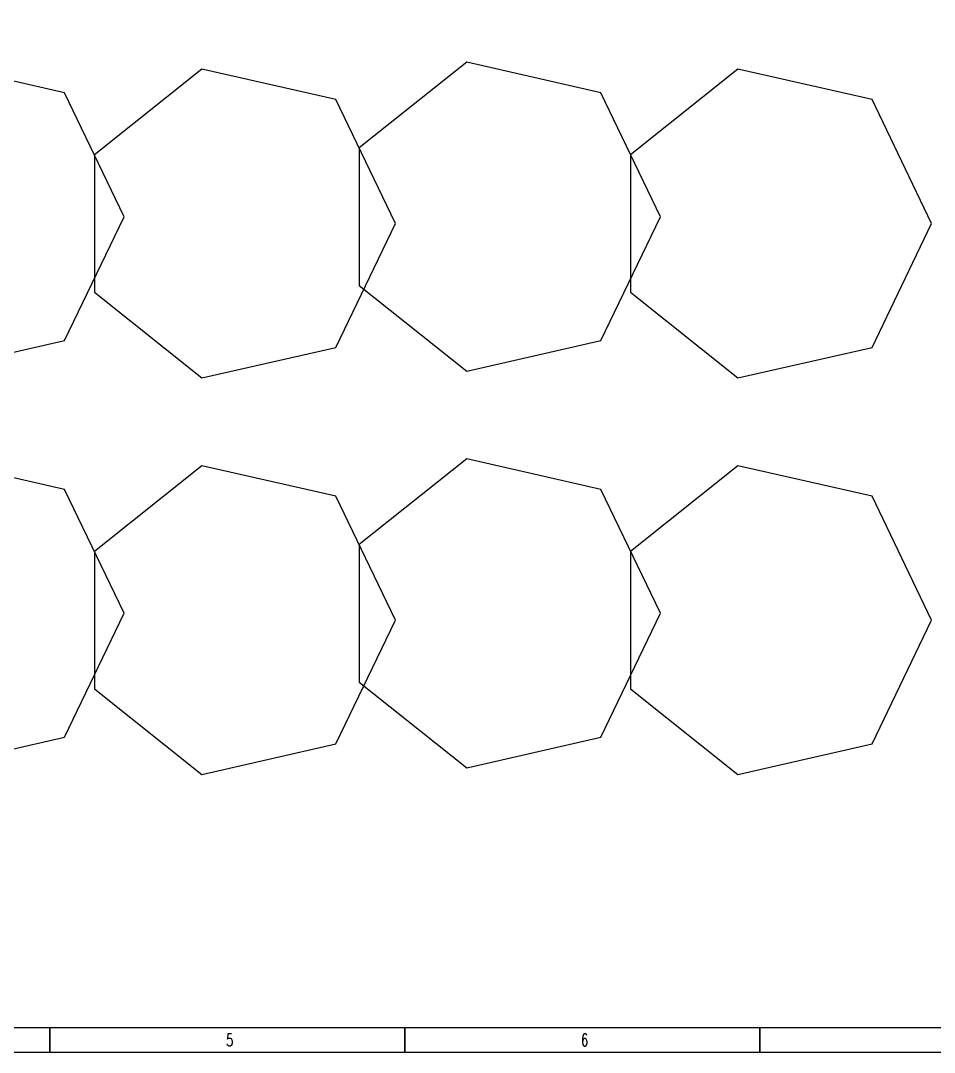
# Model space of a CAD drawing. Extents: x -383207 to 558143, y -95136 to 11777.
# Drawn here: x 96790 to 124635, y -93495 to -62054 of the extents above; entities that cross this region are included whole.
import ezdxf

# ---------------------------------------------------------------- set-up
doc = ezdxf.new("R2010")
doc.units = 0
doc.layers.get('0').update_dxf_attribs({"linetype": 'CONTINUOUS'})
doc.layers.add('TK', color=4, linetype='CONTINUOUS')
doc.styles.add('HZbine', font='txt_____.ttf', dxfattribs={"width": 0.7, "bigfont": 'HZTXT'})

msp = doc.modelspace()

# ---------------------------------------------------------------- linework, layer by layer
for points in [[(52535.1, -30419.6), (141710.1, -30419.6), (141710.1, -93494.6), (52535.1, -93494.6)], [(99948.5, -68029.2), (98130.9, -64255.1), (94047, -63323), (90771.9, -65934.7), (90771.9, -70123.7), (94047, -72735.5), (98130.9, -71803.4)], [(116284.3, -68029.2), (114466.8, -64255.1), (110382.8, -63323), (107107.7, -65934.7), (107107.7, -70123.7), (110382.8, -72735.5), (114466.8, -71803.4)], [(108216.3, -68236.7), (106398.8, -64462.5), (102314.8, -63530.4), (99039.7, -66142.2), (99039.7, -70331.2), (102314.8, -72943), (106398.8, -72010.8)], [(124552.2, -68236.7), (122734.6, -64462.5), (118650.7, -63530.4), (115375.6, -66142.2), (115375.6, -70331.2), (118650.7, -72943), (122734.6, -72010.8)], [(99948.5, -80115.1), (98130.9, -76341), (94047, -75408.9), (90771.9, -78020.6), (90771.9, -82209.6), (94047, -84821.4), (98130.9, -83889.3)], [(116284.3, -80115.1), (114466.8, -76341), (110382.8, -75408.9), (107107.7, -78020.6), (107107.7, -82209.6), (110382.8, -84821.4), (114466.8, -83889.3)], [(108216.3, -80322.6), (106398.8, -76548.4), (102314.8, -75616.3), (99039.7, -78228.1), (99039.7, -82417.1), (102314.8, -85028.9), (106398.8, -84096.7)], [(124552.2, -80322.6), (122734.6, -76548.4), (118650.7, -75616.3), (115375.6, -78228.1), (115375.6, -82417.1), (118650.7, -85028.9), (122734.6, -84096.7)]]:
    msp.add_lwpolyline(points, close=True)
at = {"layer": 'TK', "color": 4, "const_width": 37.5}
msp.add_lwpolyline([(54410.1, -31169.6), (140954.1, -31169.6), (140954.1, -92744.6), (54410.1, -92744.6)], close=True, dxfattribs=at)
at = {"layer": 'TK', "color": 4, "flags": 128}
for points in [[(97682.1, -92744.6), (97682.1, -93494.6)], [(97682.1, -93494.6), (97682.1, -92744.6)], [(108500.1, -92744.6), (108500.1, -93494.6)], [(108500.1, -93494.6), (108500.1, -92744.6)], [(119318.1, -92744.6), (119318.1, -93494.6)], [(119318.1, -93494.6), (119318.1, -92744.6)], [(141710.1, -93494.6), (52535.1, -93494.6)]]:
    msp.add_lwpolyline(points, dxfattribs=at)

# ---------------------------------------------------------------- texts
at = {"layer": 'TK', "color": 4, "style": 'HZbine', "width": 0.7}
for s, p in [('5', (103047.2, -93307.1)), ('6', (113865.2, -93307.1))]:
    msp.add_text(s, height=375, dxfattribs=at).set_placement(p)

doc.saveas('drawing.dxf')
